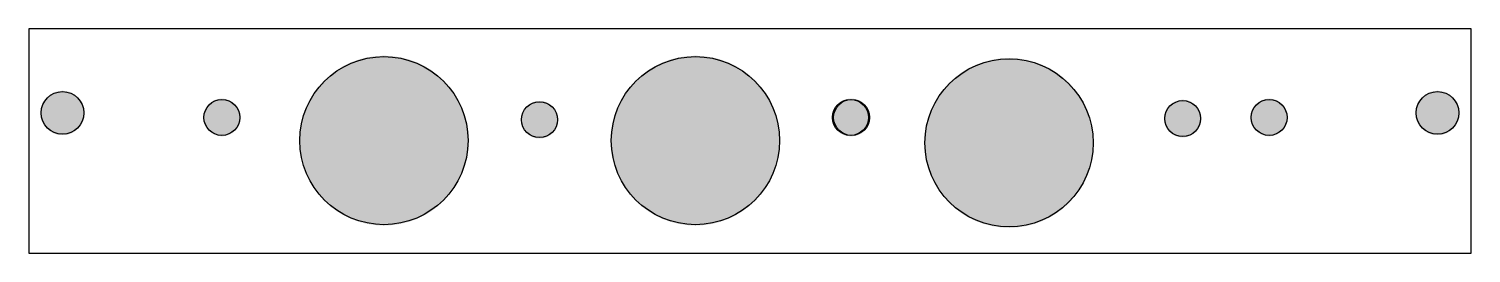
# Model space of a CAD drawing. Extents: x 0 to 128, y 0 to 20.
import ezdxf

# ---------------------------------------------------------------- set-up
doc = ezdxf.new("R2010")
doc.units = 0
for name, color, linetype in [('20', 7, 'CONTINUOUS'), ('29', 253, 'CONTINUOUS'), ('30', 253, 'CONTINUOUS')]:
    doc.layers.add(name, color=color, linetype=linetype)

msp = doc.modelspace()

# ---------------------------------------------------------------- linework, layer by layer
at = {"layer": '20'}
for p, q in [((0, 20), (0, 0)), ((128.5, 20), (0, 20)), ((128.5, 0), (128.5, 20)), ((0, 0), (128.5, 0))]:
    msp.add_line(p, q, dxfattribs=at)
for centre, radius in [((31.638, 10.033), 7.493), ((59.386, 10.033), 7.493), ((87.33, 9.833), 7.493), ((3, 12.5), 1.9), ((125.5, 12.5), 1.9), ((17.2, 12.1), 1.6), ((45.5, 11.9), 1.6), ((73.2, 12.1), 1.6), ((73.3, 12.1), 1.6), ((102.8, 12), 1.6), ((110.5, 12.1), 1.6)]:
    msp.add_circle(centre, radius, dxfattribs=at)
at = {"layer": '29'}
for points, const_width in [([(31.638, 6.2484, 1), (31.638, 13.8176, 1), (31.638, 6.2484)], 7.5692), ([(59.386, 6.2484, 1), (59.386, 13.8176, 1), (59.386, 6.2484)], 7.5692), ([(87.33, 6.0484, 1), (87.33, 13.6176, 1), (87.33, 6.0484)], 7.5692), ([(3, 11.5119, 1), (3, 13.4881, 1), (3, 11.5119)], 1.9762), ([(125.5, 11.5119, 1), (125.5, 13.4881, 1), (125.5, 11.5119)], 1.9762), ([(17.2, 11.2619, 1), (17.2, 12.9381, 1), (17.2, 11.2619)], 1.6762), ([(45.5, 11.0619, 1), (45.5, 12.7381, 1), (45.5, 11.0619)], 1.6762), ([(73.2, 11.2619, 1), (73.2, 12.9381, 1), (73.2, 11.2619)], 1.6762), ([(73.3, 11.2619, 1), (73.3, 12.9381, 1), (73.3, 11.2619)], 1.6762), ([(102.8, 11.1619, 1), (102.8, 12.8381, 1), (102.8, 11.1619)], 1.6762), ([(110.5, 11.2619, 1), (110.5, 12.9381, 1), (110.5, 11.2619)], 1.6762)]:
    msp.add_lwpolyline(points, format="xyb", dxfattribs=dict(at, const_width=const_width))
at = {"layer": '30'}
for points, const_width in [([(31.638, 6.2484, 1), (31.638, 13.8176, 1), (31.638, 6.2484)], 7.5692), ([(59.386, 6.2484, 1), (59.386, 13.8176, 1), (59.386, 6.2484)], 7.5692), ([(87.33, 6.0484, 1), (87.33, 13.6176, 1), (87.33, 6.0484)], 7.5692), ([(3, 11.5119, 1), (3, 13.4881, 1), (3, 11.5119)], 1.9762), ([(125.5, 11.5119, 1), (125.5, 13.4881, 1), (125.5, 11.5119)], 1.9762), ([(17.2, 11.2619, 1), (17.2, 12.9381, 1), (17.2, 11.2619)], 1.6762), ([(45.5, 11.0619, 1), (45.5, 12.7381, 1), (45.5, 11.0619)], 1.6762), ([(73.2, 11.2619, 1), (73.2, 12.9381, 1), (73.2, 11.2619)], 1.6762), ([(73.3, 11.2619, 1), (73.3, 12.9381, 1), (73.3, 11.2619)], 1.6762), ([(102.8, 11.1619, 1), (102.8, 12.8381, 1), (102.8, 11.1619)], 1.6762), ([(110.5, 11.2619, 1), (110.5, 12.9381, 1), (110.5, 11.2619)], 1.6762)]:
    msp.add_lwpolyline(points, format="xyb", dxfattribs=dict(at, const_width=const_width))

doc.saveas('drawing.dxf')
